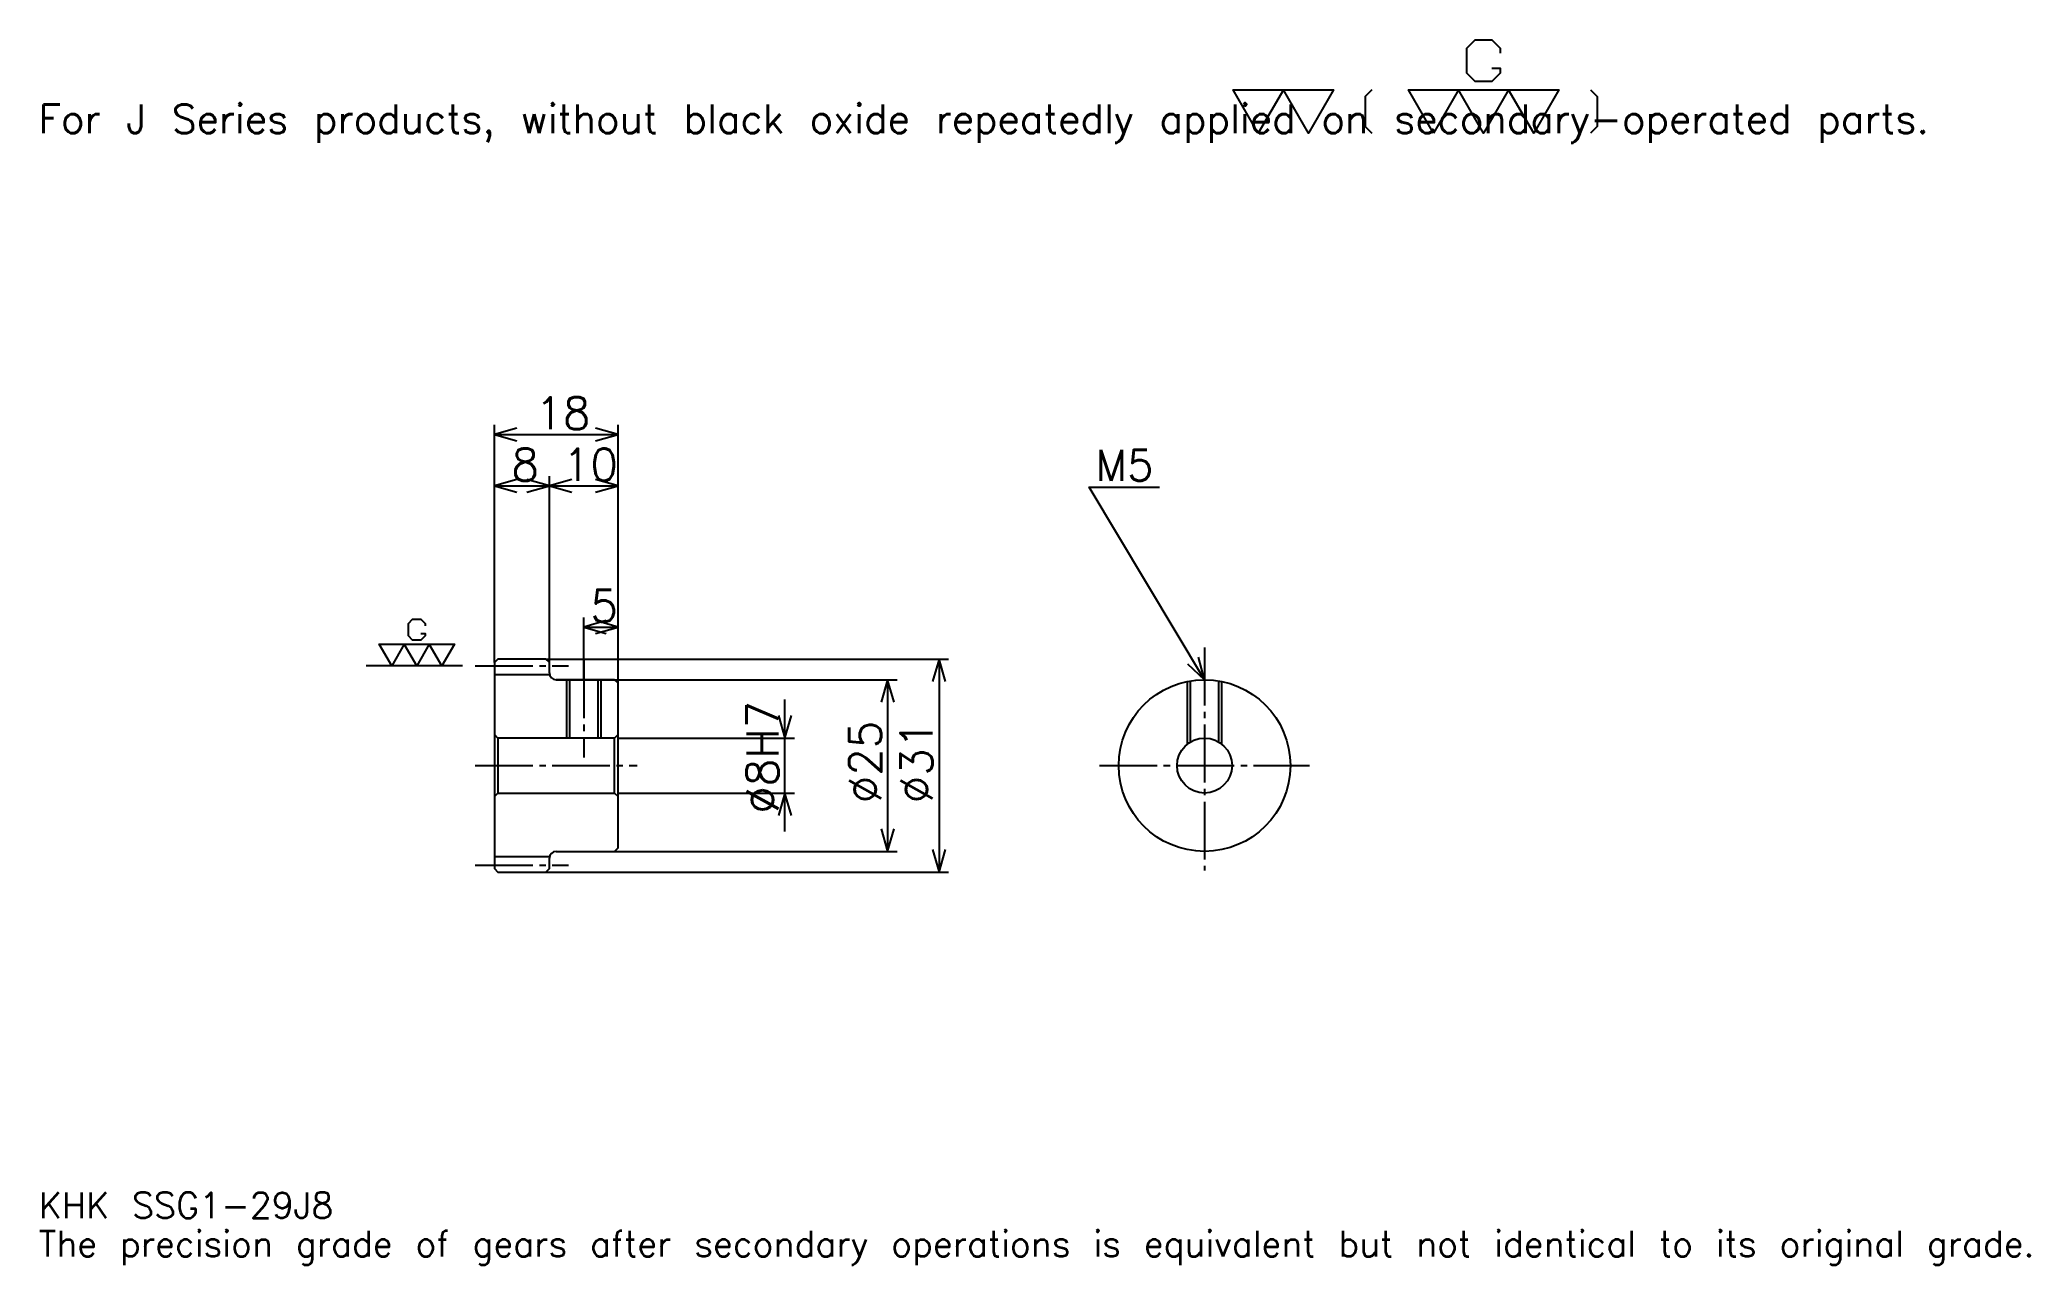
# Model space of a CAD drawing. Extents: x 10 to 299, y 3 to 182.
import ezdxf

# ---------------------------------------------------------------- set-up
doc = ezdxf.new("R2010")
doc.units = 0
doc.linetypes.add('DASHDOT', pattern=[11.217392, 8.413043, -0.934783, 0.934783, -0.934783])
doc.layers.get('0').update_dxf_attribs({"linetype": 'CONTINUOUS'})
doc.layers.add('DASHDOT', color=6, linetype='DASHDOT')
doc.styles.add('KANJI', font='TXT', dxfattribs={"bigfont": 'BIGFONT'})

msp = doc.modelspace()

# ---------------------------------------------------------------- linework, layer by layer
at = {"color": 5}
for p, q in [((75.717392, 91.684784), (75.717392, 125.804352)), ((93.717392, 91.684784), (93.717392, 125.804352)), ((75.717392, 124.402176), (93.717392, 124.402176)), ((75.717392, 116.923912), (83.717392, 116.923912)), ((83.717392, 91.684784), (83.717392, 118.32608)), ((83.717392, 116.923912), (93.717392, 116.923912)), ((88.717392, 91.684784), (88.717392, 97.760872)), ((88.717392, 96.358696), (93.717392, 96.358696)), ((75.717392, 91.184784), (75.717392, 91.684784)), ((83.217392, 91.684784), (93.717392, 91.684784)), ((83.717392, 91.184784), (83.717392, 91.684784)), ((88.717392, 88.684784), (88.717392, 91.684784)), ((93.717392, 91.684784), (141.858704, 91.684784)), ((93.717392, 88.184784), (93.717392, 91.684784)), ((140.456528, 91.684784), (140.456528, 60.684784)), ((84.717392, 88.684784), (93.717392, 88.684784)), ((93.717392, 88.684784), (134.380432, 88.684784)), ((132.978256, 88.684784), (132.978256, 63.684784)), ((118.021744, 66.576088), (118.021744, 85.79348)), ((93.717392, 80.184784), (119.423912, 80.184784)), ((93.717392, 72.184784), (119.423912, 72.184784)), ((84.717392, 63.684784), (93.717392, 63.684784)), ((93.717392, 63.684784), (134.380432, 63.684784)), ((83.217392, 60.684784), (93.717392, 60.684784)), ((93.717392, 60.684784), (141.858704, 60.684784))]:
    msp.add_line(p, q, dxfattribs=at)
at = {"color": 7}
msp.add_line((71.04348, 90.684784), (57.02174, 90.684784), dxfattribs=at)
at = {"color": 4}
for p, q in [((75.717392, 89.434784), (83.717392, 89.434784)), ((76.217392, 80.184784), (76.217392, 72.184784)), ((93.217392, 80.184784), (93.717392, 80.684784)), ((93.217392, 72.184784), (93.717392, 71.684784)), ((75.717392, 62.934784), (83.717392, 62.934784))]:
    msp.add_line(p, q, dxfattribs=at)
at = {"color": 7}
for points in [[(220.98262, 177.739563), (222.19783, 177.739563), (222.19783, 177.010437), (220.98262, 175.795212), (218.552185, 175.795212), (217.33696, 177.010437), (217.33696, 180.656082), (218.552185, 181.871307), (220.98262, 181.871307), (222.19783, 180.656082), (222.19783, 179.926956)], [(186.956528, 168.260864), (183.310883, 174.580002), (197.893478, 174.580002), (194.247833, 168.260864), (190.602173, 174.580002), (186.956528, 168.260864)], [(203.48349, 174.580002), (202.511307, 173.607819), (202.511307, 169.233032), (203.48349, 168.260864)], [(212.476089, 168.260864), (208.830444, 174.580002), (230.704346, 174.580002), (227.058701, 168.260864), (223.413055, 174.580002), (219.767395, 168.260864), (216.12175, 174.580002), (212.476089, 168.260864)], [(235.322174, 174.580002), (236.294357, 173.607819), (236.294357, 169.233032), (235.322174, 168.260864)], [(65.01413, 95.424133), (65.621742, 95.424133), (65.621742, 95.05957), (65.01413, 94.451958), (63.798912, 94.451958), (63.191307, 95.05957), (63.191307, 96.882393), (63.798912, 97.490005), (65.01413, 97.490005), (65.621742, 96.882393), (65.621742, 96.51783)], [(60.760872, 90.684784), (58.938042, 93.844345), (69.875, 93.844345), (68.052177, 90.684784), (66.229347, 93.844345), (64.406525, 90.684784), (62.583694, 93.844345), (60.760872, 90.684784)]]:
    msp.add_lwpolyline(points, dxfattribs=at)
at = {"color": 5}
for points in [[(78.989128, 125.33696), (75.717392, 124.402176), (78.989128, 123.467392)], [(90.445656, 123.467392), (93.717392, 124.402176), (90.445656, 125.33696)], [(78.989128, 117.858696), (75.717392, 116.923912), (78.989128, 115.989128)], [(80.445656, 115.989128), (83.717392, 116.923912), (80.445656, 117.858696)], [(86.989128, 117.858696), (83.717392, 116.923912), (86.989128, 115.989128)], [(90.445656, 115.989128), (93.717392, 116.923912), (90.445656, 117.858696)], [(179.130432, 88.684784), (162.304352, 116.728264), (172.58696, 116.728264)], [(91.989136, 97.29348), (88.717392, 96.358696), (91.989136, 95.423912)], [(90.445656, 95.423912), (93.717392, 96.358696), (90.445656, 97.29348)], [(141.391312, 88.413048), (140.456528, 91.684784), (139.521744, 88.413048)], [(176.645569, 91.009338), (179.130432, 88.684784), (178.248703, 91.971222)], [(133.91304, 85.413048), (132.978256, 88.684784), (132.043472, 85.413048)], [(117.08696, 83.45652), (118.021744, 80.184784), (118.956528, 83.45652)], [(118.956528, 68.913048), (118.021744, 72.184784), (117.08696, 68.913048)], [(132.043472, 66.95652), (132.978256, 63.684784), (133.91304, 66.95652)], [(139.521744, 63.956524), (140.456528, 60.684784), (141.391312, 63.956524)]]:
    msp.add_lwpolyline(points, dxfattribs=at)
at = {"color": 4}
for points in [[(83.717392, 89.684784), (83.717392, 91.184784), (83.217392, 91.684784), (76.217392, 91.684784), (75.717392, 91.184784), (75.717392, 71.684784)], [(84.717392, 63.684784), (93.217392, 63.684784), (93.717392, 64.184784), (93.717392, 88.184784), (93.217392, 88.684784), (84.717392, 88.684784)], [(86.217392, 88.684784), (86.217392, 80.184784)], [(86.65239, 88.684784), (86.65239, 80.184784)], [(90.782394, 88.684784), (90.782394, 80.184784)], [(91.217392, 88.684784), (91.217392, 80.184784)], [(176.630432, 79.307281), (176.630432, 88.432236)], [(177.06543, 79.610535), (177.06543, 88.513031)], [(181.195435, 79.610535), (181.195435, 88.513031)], [(181.630432, 79.307281), (181.630432, 88.432236)], [(75.717392, 71.684784), (76.217392, 72.184784), (93.217392, 72.184784), (93.217392, 80.184784), (76.217392, 80.184784), (75.717392, 80.684784)], [(75.717392, 71.684784), (75.717392, 61.184784), (76.217392, 60.684784), (83.217392, 60.684784), (83.717392, 61.184784), (83.717392, 62.684784)]]:
    msp.add_lwpolyline(points, dxfattribs=at)
for radius in [12.5, 4]:
    msp.add_circle((179.130432, 76.184784), radius, dxfattribs=at)
for centre, start, end in [((84.717392, 89.684784), 180, 270), ((84.717392, 62.684784), 90, 180)]:
    msp.add_arc(centre, 1, start, end, dxfattribs=at)
at = {"layer": 'DASHDOT', "color": 7}
for p, q in [((179.130432, 93.358696), (179.130432, 60.880436)), ((72.913048, 90.684784), (86.521744, 90.684784)), ((72.913048, 76.184784), (96.521744, 76.184784)), ((163.82608, 76.184784), (194.434784, 76.184784)), ((72.913048, 61.684784), (86.521744, 61.684784))]:
    msp.add_line(p, q, dxfattribs=at)
msp.add_lwpolyline([(88.717392, 91.489136), (88.717392, 77.380432)], dxfattribs=at)

# ---------------------------------------------------------------- texts
at = {"color": 7, "style": 'KANJI'}
for s, height, p in [('For J Series products, without black oxide repeatedly applied on secondary-operated parts.', 4.206522, (9.347826, 168.260864)), ('18', 4.673913, (81.679352, 125.150002)), ('8', 4.673913, (78.198372, 117.671738)), ('10', 4.673913, (85.679352, 117.671738)), ('M5', 4.486957, (163.239136, 117.66304)), ('5', 4.673913, (89.698372, 97.106522)), ('KHK SSG1-29J8', 3.73913, (9.347826, 10.282609)), ('The precision grade of gears after secondary operations is equivalent but not identical to its original grade.', 3.73913, (9.347826, 4.673913))]:
    msp.add_text(s, height=height, dxfattribs=at).set_placement(p)
for s, p in [('%%c8H7', (117.08696, 69.173912)), ('%%c25', (132.043472, 70.692932)), ('%%c31', (139.521744, 70.692932))]:
    msp.add_text(s, height=4.673913, rotation=90, dxfattribs=at).set_placement(p)

doc.saveas('drawing.dxf')
